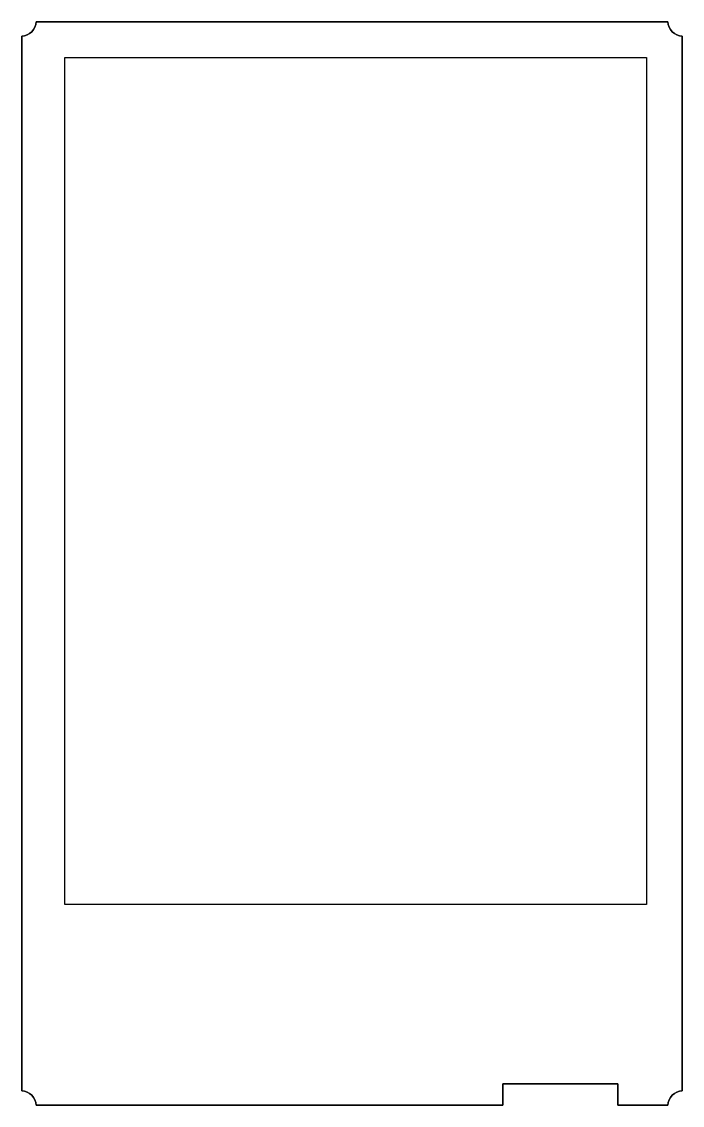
# Model space of a CAD drawing. Header units: millimetres. Extents: x -462 to -370, y -5 to 146.
import ezdxf

# ---------------------------------------------------------------- set-up
doc = ezdxf.new("R2010")
doc.units = ezdxf.units.MM
doc.layers.get('0').update_dxf_attribs({"linetype": 'CONTINUOUS'})

msp = doc.modelspace()

# ---------------------------------------------------------------- linework, layer by layer
for points in [[(-379, -2), (-379, -5), (-372, -5, -0.414214), (-370, -3), (-370, 144, -0.414214), (-372, 146), (-460, 146, -0.414214), (-462, 144), (-462, -3, -0.414214), (-460, -5), (-395, -5), (-395, -2)], [(-370, -3, 0.414214), (-372, -5), (-379, -5), (-379, -2), (-395, -2), (-395, -5), (-460, -5, 0.414214), (-462, -3), (-462, 144, 0.414214), (-460, 146), (-372, 146, 0.414214), (-370, 144)]]:
    msp.add_lwpolyline(points, format="xyb", close=True)
for points in [[(-375, 23), (-456, 23), (-456, 141), (-375, 141)], [(-456, 141), (-375, 141), (-375, 23), (-456, 23)]]:
    msp.add_lwpolyline(points, close=True)

doc.saveas('drawing.dxf')
